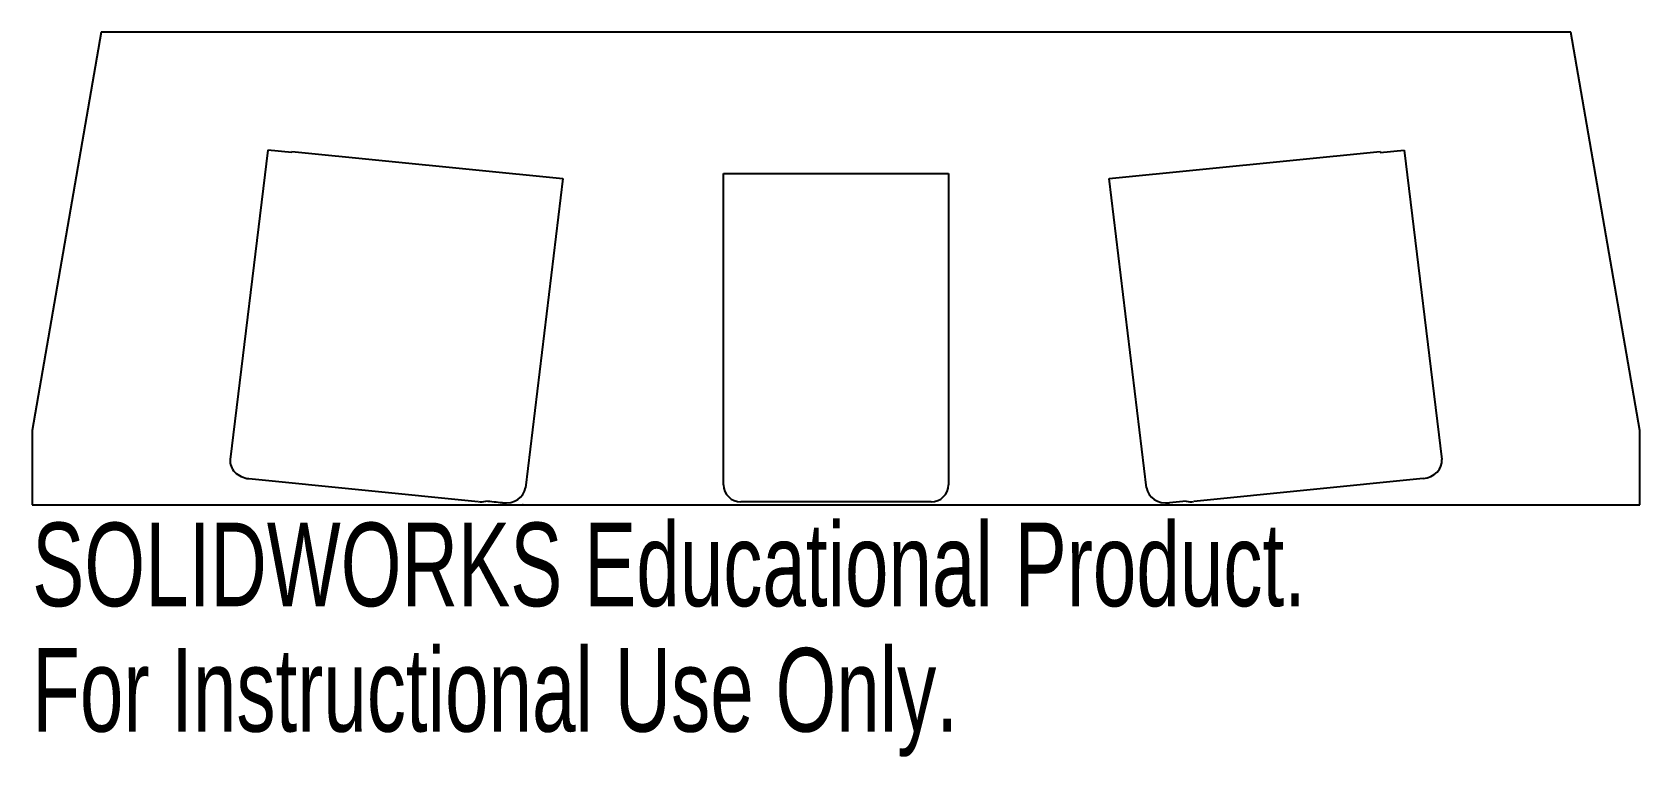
# Model space of a CAD drawing. Header units: millimetres. Extents: x -46.5 to 46.5, y -12.8 to 29.1.
import ezdxf

# ---------------------------------------------------------------- set-up
doc = ezdxf.new("R2010")
doc.units = ezdxf.units.MM
doc.styles.add('SLDTEXTSTYLE0', font='TXT', dxfattribs={"width": 0.7})

msp = doc.modelspace()

# ---------------------------------------------------------------- linework, layer by layer
at = {"color": 7, "linetype": 'Continuous', "lineweight": 25}
for p, q in [((-42.502, 29.091), (-46.5, 6.066)), ((42.502, 29.091), (-42.502, 29.091)), ((46.5, 6.066), (42.502, 29.091)), ((-32.868, 22.272), (-35.042, 4.391)), ((-31.484, 22.133), (-32.868, 22.272)), ((-31.484, 22.133), (-31.476, 22.196)), ((-31.476, 22.196), (-15.797, 20.625)), ((15.797, 20.625), (31.476, 22.196)), ((31.476, 22.196), (31.484, 22.133)), ((31.484, 22.133), (32.868, 22.272)), ((32.868, 22.272), (35.042, 4.391)), ((-15.797, 20.625), (-17.971, 2.744)), ((-6.5, 20.925), (6.5, 20.925)), ((-6.5, 2.925), (-6.5, 20.925)), ((6.5, 20.925), (6.5, 2.925)), ((17.971, 2.744), (15.797, 20.625)), ((-46.5, 6.066), (-46.5, 1.752)), ((46.5, 1.755), (46.5, 6.066)), ((-33.957, 3.277), (-20.69, 1.948)), ((33.957, 3.277), (20.69, 1.948)), ((5.5, 1.925), (-5.5, 1.925)), ((20.261, 1.968), (19.298, 1.872)), ((-46.5, 1.752), (-18.104, 1.752)), ((-18.129, 1.755), (46.5, 1.755))]:
    msp.add_line(p, q, dxfattribs=at)
for centre, start, end in [((-5.5, 2.925), 180, 270), ((5.5, 2.925), 270, 0)]:
    msp.add_arc(centre, 1, start, end, dxfattribs=at)
for centre, major_axis, ratio, start_param, end_param in [((-33.836, 4.27), (1.211, -0.066), 0.824605, 3.086896, 4.657693), ((33.836, 4.27), (-1.211, -0.066), 0.824605, 1.625493, 3.196289), ((-20.569, 2.941), (1.211, -0.066), 0.824605, 4.657693, 5.014051), ((-21.345, 2.015), (19.98, -1.999), 0.00308, 1.468456, 1.516836), ((-19.177, 2.865), (1.211, -0.066), 0.824605, 4.657693, 6.228489), ((19.177, 2.865), (1.211, 0.066), 0.824605, 3.196289, 4.767085), ((20.569, 2.941), (-1.211, -0.066), 0.824605, 1.269086, 1.625493), ((-21.345, 2.015), (19.98, -1.999), 0.00308, 1.408147, 1.409427)]:
    msp.add_ellipse(centre, major_axis=major_axis, ratio=ratio, start_param=start_param, end_param=end_param, dxfattribs=at)

# ---------------------------------------------------------------- texts
at = {"color": 7, "linetype": 'Continuous', "char_height": 4.83362, "attachment_point": 1, "style": 'SLDTEXTSTYLE0'}
for s, insert in [('SOLIDWORKS Educational Product.', (-46.5, 0.732)), ('For Instructional Use Only.', (-46.5, -6.518))]:
    msp.add_mtext(s, dxfattribs=dict(at, insert=insert))

doc.saveas('drawing.dxf')
